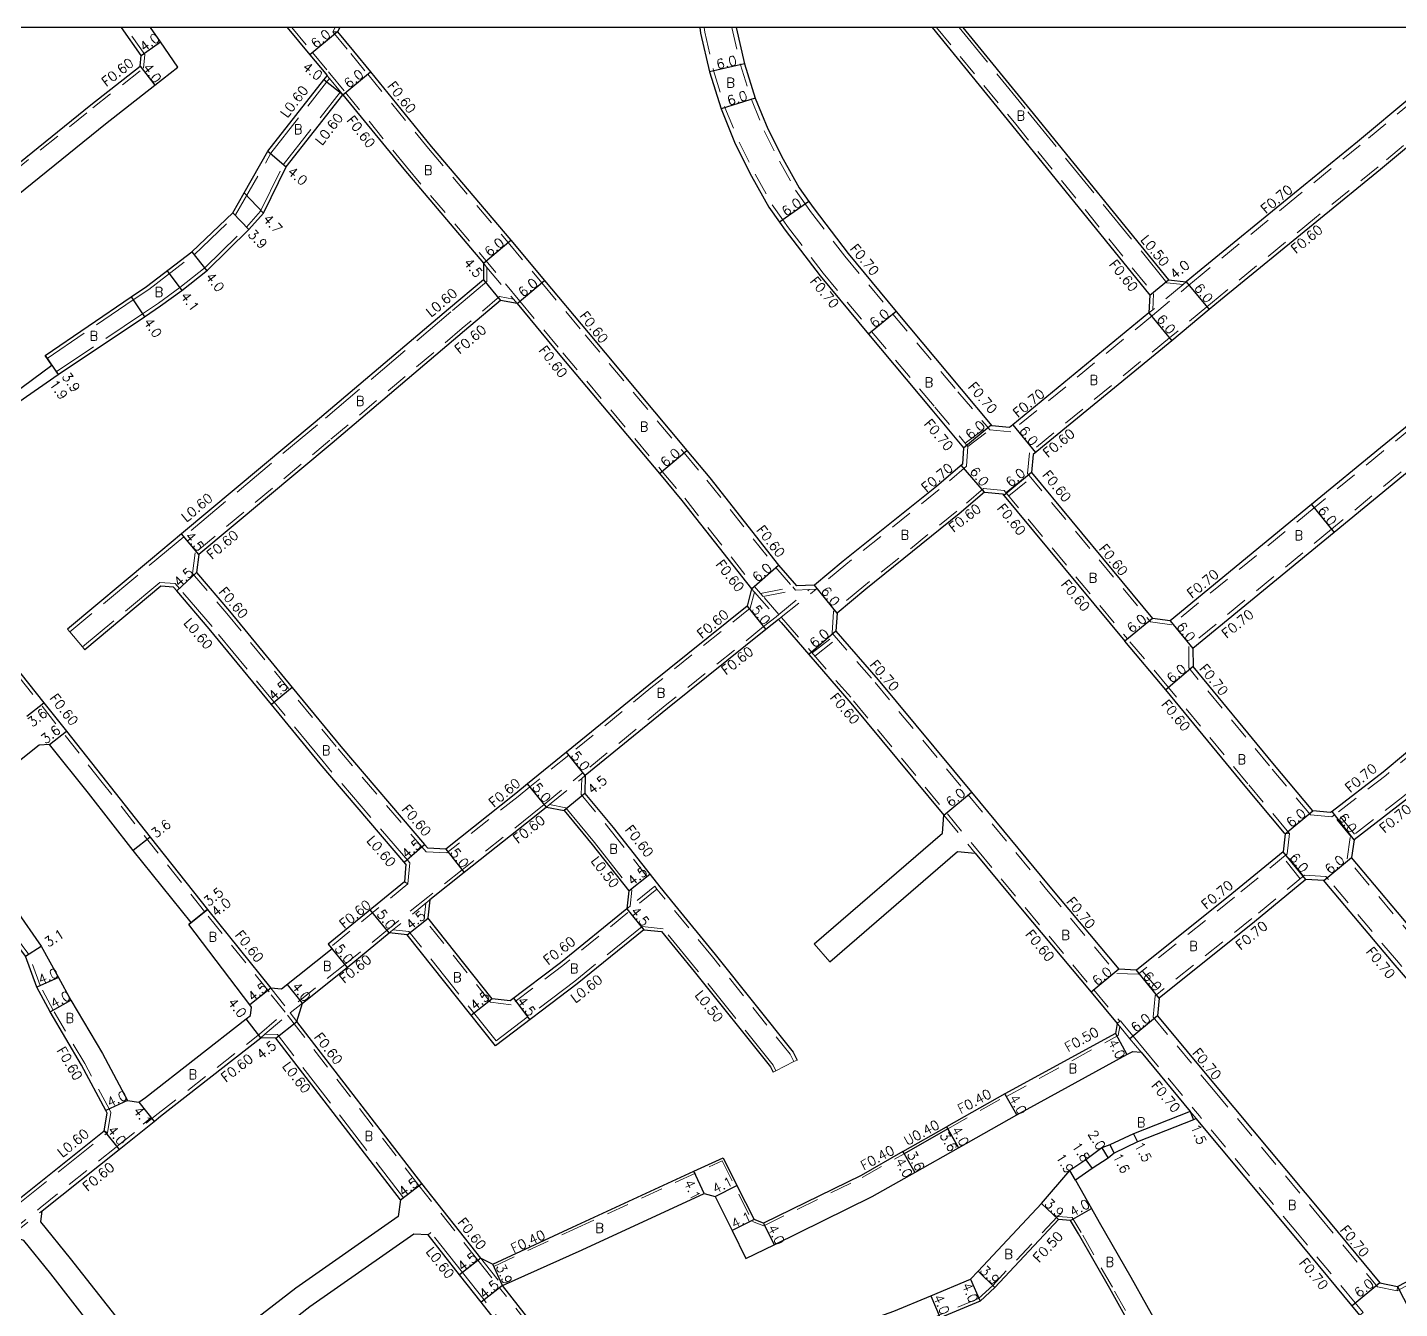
# Model space of a CAD drawing. Header units: metres. Extents: x -3200 to -2400, y -110400 to -109800.
# Drawn here: x -3044.7 to -2815.2, y -110014.2 to -109800 of the extents above; entities that cross this region are included whole.
import ezdxf

# ---------------------------------------------------------------- set-up
doc = ezdxf.new("R2010")
doc.units = ezdxf.units.M
doc.header["$LTSCALE"] = 2.5
doc.linetypes.add('22320', pattern=[2.5, 1.5, -1])
doc.linetypes.add('22330', pattern=[4, 3, -1])
for name, color, linetype, lineweight in [('2101000', 177, 'Continuous', 30), ('2102000', 191, 'Continuous', 30), ('2102001', 191, 'Continuous', 9), ('2232000', 4, '22320', 9), ('2233000', 62, '22330', 9), ('9201100', 215, 'Continuous', 30), ('9203500', 155, 'Continuous', 30)]:
    doc.layers.add(name, color=color, linetype=linetype, lineweight=lineweight)
for name, color, linetype in [('2231000', 162, 'Continuous'), ('9201500', 222, 'Continuous'), ('9202100', 82, 'Continuous'), ('999', 7, 'Continuous')]:
    doc.layers.add(name, color=color, linetype=linetype)
doc.styles.add('Dm_Anotation', font='txt.shx', dxfattribs={"bigfont": 'pscdm.shx'})

msp = doc.modelspace()

# ---------------------------------------------------------------- linework, layer by layer
at = {"layer": '2101000'}
for points in [[(-3082.75, -109852.58), (-3071.73, -109843.71), (-3052.63, -109827.93), (-3034.1, -109812.95), (-3025.82, -109806.49), (-3025.66, -109804.71), (-3028.96, -109800)], [(-3019.5, -109806.64), (-3022.41, -109802.38), (-3024.08, -109800)], [(-3001.25, -109800), (-2997.46, -109804.57), (-2994.8, -109807.78), (-2994.56, -109808.07)], [(-2992.45, -109800), (-2992.84, -109800.74)], [(-2992.84, -109800.74), (-2990.14, -109803.99), (-2987.32, -109807.44), (-2977.14, -109819.88), (-2963.82, -109835.56), (-2958.19, -109842.32), (-2950.93, -109851.03), (-2934.41, -109870.75), (-2930.59, -109875.29), (-2919.07, -109889.9), (-2916.05, -109893.36)], [(-2932.23, -109800), (-2932.11, -109800.93), (-2930.62, -109807.41), (-2928.7, -109813.6), (-2926.31, -109819.46), (-2923.59, -109824.87), (-2920.71, -109830.03), (-2918.94, -109832.54), (-2917.99, -109833.89), (-2912.14, -109841.54), (-2904.05, -109851.3), (-2893.46, -109863.95), (-2888.14, -109870.29), (-2888.34, -109873.01)], [(-2926.16, -109800), (-2924.77, -109806.06), (-2922.97, -109811.81), (-2920.85, -109816.97), (-2918.29, -109822.05), (-2915.62, -109826.83), (-2914.04, -109829.09), (-2913.15, -109830.34), (-2907.45, -109837.8), (-2899.43, -109847.47), (-2888.55, -109860.47), (-2883.69, -109866.27), (-2883.4, -109866.61)], [(-2893.42, -109800), (-2880.11, -109816.3), (-2856.98, -109844.74), (-2857.15, -109847.74)], [(-2888.25, -109800), (-2877.01, -109813.78), (-2853.88, -109842.21), (-2850.9, -109842.55)], [(-2800.91, -109801.65), (-2813.18, -109811.57), (-2822.25, -109819.12), (-2832.83, -109827.73), (-2849.03, -109841), (-2850.9, -109842.55)], [(-3082.75, -109857.72), (-3082.25, -109857.31), (-3069.18, -109846.79), (-3050.07, -109831.01), (-3031.64, -109816.1), (-3023.39, -109809.67), (-3019.5, -109806.64)], [(-2797.15, -109806.32), (-2809.37, -109816.21), (-2818.44, -109823.76), (-2829.09, -109832.42), (-2845.16, -109845.59), (-2847.07, -109847.17), (-2853.34, -109852.38), (-2876.52, -109871.42)], [(-3040.6, -109856.49), (-3041.73, -109854.84), (-3027.32, -109845.07), (-3024.75, -109843.33), (-3017.19, -109837.54), (-3010.34, -109830.98), (-3008.43, -109827.65), (-3004.45, -109820.69), (-2995.11, -109808.77), (-2994.56, -109808.07)], [(-3039.53, -109858.05), (-3025.08, -109848.38), (-3022.41, -109846.57), (-3018.84, -109843.97), (-3014.58, -109840.58), (-3007.64, -109833.79), (-3005.21, -109831.07), (-3001.39, -109823.28), (-2991.96, -109811.24)], [(-2991.96, -109811.24), (-2981.76, -109823.71), (-2968.43, -109839.4)], [(-2773.76, -109831.44), (-2774.33, -109834.39), (-2785.85, -109843.85), (-2803.76, -109858.37), (-2818.4, -109870.27), (-2829.96, -109879.79), (-2853.62, -109899.22)], [(-2968.43, -109839.4), (-2968.44, -109842.2), (-2974.25, -109847.11), (-2996.57, -109865.99), (-3018.93, -109884.69), (-3024.07, -109888.99)], [(-2767.51, -109839.09), (-2770.51, -109839.01), (-2782.05, -109848.5), (-2799.98, -109863.03), (-2814.58, -109874.9), (-2826.15, -109884.42), (-2849.8, -109903.84), (-2849.76, -109906.84)], [(-2962.8, -109846.16), (-2965.56, -109845.65), (-2971.58, -109850.75), (-2993.73, -109869.49), (-3016.04, -109888.15)], [(-2962.8, -109846.16), (-2955.63, -109854.77), (-2939, -109874.6), (-2935.24, -109879.09), (-2923.59, -109893.85)], [(-2857.15, -109847.74), (-2879.92, -109866.44), (-2880.45, -109866.88), (-2883.4, -109866.61)], [(-3070.31, -109877.76), (-3070.25, -109877.72), (-3054.77, -109866.79), (-3050.33, -109863.65), (-3040.6, -109856.49)], [(-3069.39, -109878.95), (-3053.91, -109868.02), (-3049.45, -109864.87), (-3039.53, -109858.05)], [(-2747.19, -109863.91), (-2747.61, -109866.88), (-2757.49, -109874.79), (-2776.29, -109890.23), (-2788.17, -109899.99), (-2793.04, -109903.95), (-2803.02, -109912.05), (-2817.99, -109924.51), (-2826.52, -109931.1), (-2826.77, -109931.29), (-2829.75, -109930.99)], [(-2876.52, -109871.42), (-2876.81, -109874.41), (-2856.56, -109898.8)], [(-2740.83, -109871.72), (-2743.83, -109871.54), (-2753.68, -109879.43), (-2772.48, -109894.87), (-2784.38, -109904.65), (-2789.26, -109908.61), (-2799.23, -109916.7), (-2814.23, -109929.19), (-2822.84, -109935.83), (-2823.28, -109938.8)], [(-2888.34, -109873.01), (-2892.69, -109876.74), (-2908.26, -109889.26), (-2913.05, -109893.25), (-2916.05, -109893.36)], [(-3069.39, -109878.95), (-3068.44, -109880.17), (-3064.25, -109885.52), (-3050.97, -109901.61), (-3041.93, -109912.92), (-3038.17, -109917.67), (-3024.15, -109935.38), (-3014.57, -109947.46), (-3003.97, -109960.65)], [(-2884.62, -109877.73), (-2888.86, -109881.35), (-2904.46, -109893.9), (-2909.29, -109897.92), (-2909.48, -109900.92)], [(-2884.62, -109877.73), (-2881.64, -109877.98), (-2861.17, -109902.64)], [(-3016.04, -109888.15), (-3016.42, -109891.12), (-3010.86, -109897.61), (-3000.39, -109910.35), (-2992.28, -109920.22), (-2978.26, -109936.62), (-2977.73, -109937.24)], [(-2981.38, -109939.89), (-2995.7, -109923.15), (-3003.87, -109913.21), (-3014.26, -109900.57), (-3019.72, -109894.18), (-3020.25, -109893.56)], [(-2923.59, -109893.85), (-2924.33, -109896.76), (-2940.78, -109909.95), (-2954.55, -109921.2), (-2961.04, -109926.49), (-2963, -109928.09), (-2974.74, -109937.39), (-2977.73, -109937.24)], [(-2919.11, -109898.98), (-2921.2, -109900.66), (-2937.65, -109913.85), (-2951.39, -109925.07)], [(-2919.11, -109898.98), (-2918.64, -109899.51), (-2914.02, -109904.85), (-2906.98, -109912.97), (-2891.44, -109931.72)], [(-2853.62, -109899.22), (-2856.56, -109898.8)], [(-2909.48, -109900.92), (-2902.41, -109909.09), (-2886.82, -109927.89), (-2873.72, -109943.69), (-2862.2, -109957.47)], [(-2834.35, -109934.85), (-2834.47, -109934.7), (-2841.07, -109926.84), (-2854.33, -109910.73), (-2861.17, -109902.64)], [(-2829.75, -109930.99), (-2836.43, -109923.03), (-2849.76, -109906.84)], [(-3017.3, -109949.65), (-3026.97, -109937.62), (-3034.44, -109928.04), (-3041, -109919.9)], [(-2951.39, -109925.07), (-2951.47, -109928.07), (-2946.74, -109933.76), (-2939.32, -109943.21), (-2938.95, -109943.68), (-2936.49, -109946.68)], [(-2957.87, -109930.36), (-2959.87, -109931.99), (-2971.63, -109941.31), (-2977.39, -109945.88)], [(-2957.87, -109930.36), (-2954.93, -109930.94), (-2950.24, -109936.59), (-2944.12, -109944.38)], [(-3057.28, -109933.2), (-3056.94, -109933.64), (-3049.43, -109943.6), (-3042.36, -109953.63), (-3039.46, -109958.85), (-3037.41, -109962.65), (-3032.14, -109971.54), (-3027.92, -109979.43)], [(-3031.84, -109984.47), (-3031.33, -109981.51), (-3031.55, -109981.11), (-3035.62, -109973.51), (-3040.9, -109964.59), (-3043.12, -109960.45), (-3044.98, -109955.29), (-3052.67, -109944.99), (-3059.51, -109935.56), (-3061.78, -109935.24)], [(-2834.35, -109934.85), (-2834.71, -109937.83), (-2843.26, -109944.88), (-2859.21, -109957.6), (-2862.2, -109957.47)], [(-2886.18, -109938.06), (-2878.32, -109947.53), (-2866.81, -109961.32), (-2862.45, -109966.55)], [(-2981.38, -109939.89), (-2981.65, -109942.88)], [(-2802.67, -109962.98), (-2811.74, -109952.51), (-2823.28, -109938.8)], [(-2981.65, -109942.88), (-2994.37, -109953.29), (-2993.74, -109954.06), (-3002.18, -109960.81), (-3003.97, -109960.65)], [(-2827.9, -109942.63), (-2830.89, -109942.46), (-2839.48, -109949.54), (-2855.46, -109962.29), (-2855.72, -109965.27)], [(-2786.12, -109992.52), (-2791.96, -109985.57), (-2802.2, -109973.3), (-2807.2, -109966.91), (-2816.31, -109956.41), (-2827.65, -109942.93), (-2827.9, -109942.63)], [(-2944.12, -109944.38), (-2944.43, -109947.36), (-2955.53, -109956.38), (-2963.97, -109962.77), (-2966.94, -109962.4), (-2977.73, -109948.86)], [(-2977.39, -109945.88), (-2977.73, -109948.86)], [(-3007.23, -109963.8), (-3007.51, -109963.43), (-3017.69, -109949.97), (-3017.3, -109949.65)], [(-2999.61, -109966.21), (-2998.7, -109963.15), (-2991.22, -109957.17), (-2984.18, -109951.41)], [(-2941.62, -109950.87), (-2952.75, -109959.92), (-2966.42, -109970.27), (-2981.2, -109951.73), (-2984.18, -109951.41)], [(-3026.04, -109979.71), (-3024.91, -109978.93), (-3008.12, -109965.78), (-3007.36, -109965.19), (-3007.23, -109963.8)], [(-2968.88, -110005.76), (-2978.73, -109993.27), (-2999.61, -109966.21)], [(-2855.72, -109965.27), (-2845.79, -109977.2), (-2828.18, -109998.27), (-2818.54, -110009.92)], [(-2862.45, -109966.55), (-2862.76, -109968.23), (-2881.24, -109978.31), (-2890.98, -109983.83), (-2890.79, -109984.18), (-2898.08, -109988.31), (-2898.27, -109987.96), (-2905.29, -109991.93), (-2921.58, -109999.94), (-2923.17, -109999.34)], [(-3042.19, -109997.86), (-3029.34, -109987.6), (-3023.48, -109982.91), (-3022.42, -109982.06), (-3005.65, -109968.93)], [(-3003.15, -109968.99), (-3005.65, -109968.93)], [(-2982.27, -109996.05), (-3003.15, -109968.99)], [(-2924.56, -110005.86), (-2919.81, -110003.53), (-2903.42, -109995.47), (-2896.3, -109991.44), (-2889.01, -109987.31), (-2879.26, -109981.79), (-2860.85, -109971.74), (-2859.86, -109971.2)], [(-2859.86, -109971.2), (-2858.47, -109971.34)], [(-2858.47, -109971.34), (-2850.24, -109981.23)], [(-3027.92, -109979.43), (-3026.04, -109979.71)], [(-2850.24, -109981.23), (-2859.73, -109984.97), (-2863.68, -109986.81), (-2865.02, -109987.35), (-2867.67, -109989.33), (-2870.4, -109991.13)], [(-3047.73, -109997.17), (-3031.84, -109984.47)], [(-2849.23, -109982.45), (-2849.69, -109982.63), (-2859.05, -109986.31), (-2862.95, -109988.23), (-2863.99, -109989.06), (-2866.65, -109990.81), (-2869.41, -109992.75)], [(-2821.86, -110015.33), (-2823.22, -110013.68), (-2832.84, -110002.05), (-2849.23, -109982.45)], [(-2968.88, -110005.76), (-2966.83, -110006.79), (-2953.54, -110000.61), (-2933.25, -109991.25), (-2928.34, -109988.98), (-2926.03, -109993.61), (-2923.17, -109999.34)], [(-2920.97, -110027.98), (-2918.73, -110026.73), (-2914.16, -110022.85), (-2911.59, -110020.83), (-2908.31, -110018.13), (-2905.29, -110016.6), (-2899.8, -110014.66), (-2893.6, -110012.07), (-2886.97, -110009.31), (-2885.71, -110007.96), (-2875.09, -109996.65), (-2870.4, -109991.13)], [(-2869.41, -109992.75), (-2866.77, -109997.49), (-2865.46, -109999.74), (-2860.18, -110008.93), (-2854.96, -110018.31), (-2849.08, -110029.66)], [(-2965.26, -110010.36), (-2951.91, -110004.37), (-2931.54, -109994.97)], [(-2931.54, -109994.97), (-2929.7, -109995.44), (-2926.84, -110001.17), (-2924.56, -110005.86)], [(-2818.54, -110009.92), (-2815.6, -110010.52), (-2800.71, -110002.76), (-2786.7, -109995.46)], [(-2870.26, -109999.46), (-2872.25, -109999.31), (-2882.91, -110010.68), (-2885.39, -110012.98), (-2892.03, -110015.75), (-2898.26, -110018.35), (-2903.71, -110020.29), (-2906, -110021.64), (-2909.24, -110023.82), (-2911.69, -110025.87), (-2916.5, -110029.93), (-2919.2, -110031.12), (-2921.25, -110031.66)], [(-2852.69, -110031.4), (-2858.45, -110020.25), (-2863.68, -110010.87), (-2868.93, -110001.72), (-2870.26, -109999.46)], [(-2942.64, -110046.28), (-2946.95, -110040.89), (-2949.14, -110038.14), (-2950.63, -110036.27), (-2956.07, -110029.35), (-2968.79, -110013.15), (-2972.42, -110008.55), (-2977.67, -110001.88)], [(-2945.62, -110035.33), (-2947.11, -110033.47), (-2952.53, -110026.57), (-2965.26, -110010.36)]]:
    msp.add_lwpolyline(points, dxfattribs=at)
at = {"layer": '2102000'}
for points in [[(-3024.07, -109888.99), (-3037.95, -109900.6)], [(-3020.25, -109893.56), (-3022.35, -109893.42), (-3035.06, -109904.05)], [(-3041, -109919.9), (-3042.73, -109920), (-3056.87, -109931.24)], [(-2913.14, -109953.2), (-2891.69, -109934.71), (-2891.44, -109931.72)], [(-2910.53, -109956.23), (-2889.17, -109937.81), (-2886.18, -109938.06)], [(-2936.49, -109946.68), (-2929.67, -109955.02), (-2916.61, -109971.35), (-2915.96, -109972.65)], [(-2941.62, -109950.87), (-2938.63, -109951.18), (-2933.17, -109957.85), (-2920.42, -109973.79), (-2919.98, -109974.67)], [(-2982.27, -109996.05), (-2982.68, -109998.8), (-2999.8, -110010.78), (-3019.62, -110026.12)], [(-3019.62, -110026.12), (-3021.6, -110026.01), (-3037.47, -110005.82), (-3042.42, -109999.73), (-3042.19, -109997.86)], [(-2977.67, -110001.88), (-2980.04, -110001.75), (-2997.48, -110013.92), (-3017.1, -110029.24), (-3021.59, -110033.09), (-3040.77, -110008.41), (-3045.25, -110002.84), (-3047.52, -110002.12)]]:
    msp.add_lwpolyline(points, dxfattribs=at)
at = {"layer": '2102001'}
for points in [[(-3037.95, -109900.6), (-3037.56, -109901.06), (-3035.44, -109903.59), (-3035.06, -109904.05)], [(-2913.14, -109953.2), (-2910.53, -109956.23)], [(-2919.98, -109974.67), (-2919.54, -109974.44), (-2916.5, -109972.92), (-2915.96, -109972.65)]]:
    msp.add_lwpolyline(points, dxfattribs=at)
at = {"layer": '2231000'}
msp.add_lwpolyline([(-2898.27, -109987.96), (-2890.98, -109983.83)], dxfattribs=at)
at = {"layer": '2232000'}
for points in [[(-3082.75, -109853.35), (-3071.35, -109844.18), (-3052.25, -109828.39), (-3033.72, -109813.42), (-3025.24, -109806.8), (-3025.05, -109804.55), (-3028.23, -109800)], [(-3000.47, -109800), (-2997, -109804.19), (-2994.33, -109807.4), (-2994.1, -109807.69)], [(-2993.24, -109800), (-2993.63, -109800.73)], [(-2993.63, -109800.73), (-2990.61, -109804.37), (-2987.78, -109807.82), (-2977.6, -109820.26), (-2964.28, -109835.95), (-2958.65, -109842.7), (-2951.39, -109851.41), (-2934.87, -109871.13), (-2931.06, -109875.67), (-2919.53, -109890.29), (-2916.68, -109893.55), (-2916.23, -109894.07)], [(-2993.63, -109800.73), (-2992.84, -109800.74)], [(-2931.52, -109800), (-2931.42, -109800.8), (-2929.94, -109807.22), (-2928.04, -109813.37), (-2925.67, -109819.17), (-2922.97, -109824.54), (-2920.12, -109829.66), (-2918.37, -109832.14), (-2917.43, -109833.48), (-2911.6, -109841.1), (-2903.51, -109850.85), (-2892.92, -109863.5), (-2887.42, -109870.06)], [(-2926.88, -109800), (-2925.45, -109806.25), (-2923.63, -109812.05), (-2921.49, -109817.26), (-2918.91, -109822.38), (-2916.22, -109827.21), (-2914.61, -109829.49), (-2913.72, -109830.75), (-2907.99, -109838.24), (-2899.97, -109847.92), (-2889.08, -109860.92), (-2884.22, -109866.72), (-2883.75, -109867.28)], [(-2892.64, -109800), (-2879.64, -109815.92), (-2856.36, -109844.55), (-2856.52, -109847.22)], [(-2800.25, -109802.01), (-2812.73, -109812.12), (-2821.81, -109819.66), (-2832.39, -109828.27), (-2848.58, -109841.54), (-2850.47, -109843.11)], [(-2797.21, -109805.6), (-2809.75, -109815.75), (-2818.82, -109823.29), (-2829.47, -109831.96), (-2845.55, -109845.13), (-2847.45, -109846.71), (-2853.72, -109851.91), (-2877.1, -109871.11)], [(-2994.1, -109807.69), (-2991.5, -109810.86)], [(-2991.96, -109811.24), (-2992.35, -109810.76), (-2994.17, -109808.54), (-2994.56, -109808.07)], [(-2991.5, -109810.86), (-2981.3, -109823.33), (-2967.98, -109839.01)], [(-2774.24, -109835.21), (-2785.4, -109844.4), (-2803.31, -109858.91), (-2817.95, -109870.81), (-2829.52, -109880.33), (-2853.31, -109899.87)], [(-2968.43, -109839.4), (-2967.84, -109840.12), (-2963.4, -109845.44)], [(-2962.34, -109845.77), (-2967.98, -109839.01)], [(-2771.29, -109838.75), (-2782.5, -109847.96), (-2800.42, -109862.48), (-2815.02, -109874.36), (-2826.6, -109883.88), (-2850.5, -109903.52), (-2850.46, -109907.1)], [(-2850.9, -109842.55), (-2851.43, -109843), (-2856.52, -109847.22), (-2857.15, -109847.74)], [(-2856.57, -109848.17), (-2850.47, -109843.11)], [(-2963.4, -109845.44), (-2965.73, -109845.01), (-2971.97, -109850.29), (-2994.12, -109869.03), (-3016.61, -109887.84)], [(-2963.4, -109845.44), (-2962.8, -109846.16)], [(-2962.34, -109845.77), (-2955.17, -109854.38), (-2938.54, -109874.22), (-2934.77, -109878.72), (-2923.12, -109893.47)], [(-2856.57, -109848.17), (-2880.23, -109867.6)], [(-2887.87, -109869.52), (-2884.2, -109866.74)], [(-2887.42, -109870.06), (-2883.75, -109867.28)], [(-2883.75, -109867.28), (-2880.23, -109867.6)], [(-2747.5, -109867.69), (-2757.05, -109875.34), (-2775.84, -109890.77), (-2787.72, -109900.54), (-2792.6, -109904.5), (-2802.57, -109912.59), (-2817.55, -109925.05), (-2826.09, -109931.65), (-2826.56, -109932.01), (-2830.11, -109931.66)], [(-2887.42, -109870.06), (-2887.67, -109873.36)], [(-2877.1, -109871.11), (-2877.43, -109874.6), (-2856.87, -109899.37)], [(-2744.6, -109871.26), (-2754.12, -109878.89), (-2772.92, -109894.32), (-2784.82, -109904.11), (-2789.7, -109908.07), (-2799.67, -109916.16), (-2814.67, -109928.64), (-2823.49, -109935.45), (-2824.02, -109939.01)], [(-2887.67, -109873.36), (-2892.24, -109877.28), (-2907.82, -109889.8), (-2912.79, -109893.94), (-2913.95, -109893.98), (-2916.23, -109894.07)], [(-2881.04, -109877.76), (-2877.29, -109874.77)], [(-2880.59, -109878.3), (-2876.84, -109875.31)], [(-2884.82, -109877.11), (-2889.24, -109880.89), (-2904.84, -109893.44), (-2909.87, -109897.63), (-2910.11, -109901.27)], [(-2884.82, -109877.11), (-2881.33, -109877.41), (-2860.74, -109902.22)], [(-3004.27, -109961.25), (-3015.04, -109947.84), (-3032.17, -109926.25), (-3048.01, -109906.18), (-3051.43, -109901.99), (-3064.72, -109885.89), (-3068.92, -109880.54), (-3069.86, -109879.32)], [(-3016.61, -109887.84), (-3017.05, -109891.31), (-3011.32, -109898), (-2992.74, -109920.61), (-2978.72, -109937.01), (-2978.02, -109937.83)], [(-2923.11, -109894.4), (-2923.8, -109897.1), (-2940.41, -109910.42), (-2954.17, -109921.66), (-2960.66, -109926.95), (-2962.62, -109928.56), (-2974.54, -109938), (-2978.02, -109937.83)], [(-2923.11, -109894.4), (-2923.59, -109893.85)], [(-2919.04, -109898.14), (-2921.65, -109895.16), (-2922.1, -109894.64), (-2923.12, -109893.47)], [(-2923.11, -109894.4), (-2919.5, -109898.52)], [(-2922.1, -109894.64), (-2916.68, -109893.55)], [(-2921.65, -109895.16), (-2916.23, -109894.07)], [(-2919.11, -109898.98), (-2918.64, -109898.6), (-2912.79, -109893.94)], [(-2919.04, -109898.14), (-2913.95, -109893.98)], [(-2919.5, -109898.52), (-2921.58, -109900.19), (-2938.03, -109913.38), (-2951.77, -109924.6)], [(-2919.5, -109898.52), (-2919.04, -109898.14)], [(-2918.64, -109898.6), (-2918.19, -109899.12), (-2913.57, -109904.45), (-2906.52, -109912.58), (-2890.85, -109931.48)], [(-2853.31, -109899.87), (-2856.87, -109899.37)], [(-2913.46, -109904.58), (-2909.75, -109901.68)], [(-2910.11, -109901.27), (-2902.94, -109909.54), (-2887.36, -109928.33), (-2874.25, -109944.14), (-2862.54, -109958.16)], [(-2913, -109905.11), (-2909.29, -109902.21)], [(-2833.63, -109934.77), (-2834.01, -109934.32), (-2840.61, -109926.46), (-2853.87, -109910.34), (-2860.74, -109902.22)], [(-2830.11, -109931.66), (-2836.97, -109923.47), (-2850.46, -109907.1)], [(-2958.25, -109929.9), (-2951.77, -109924.6)], [(-2957.87, -109930.36), (-2957.37, -109929.95), (-2952, -109925.57)], [(-2952, -109925.57), (-2952.07, -109928.28), (-2947.21, -109934.14), (-2939.79, -109943.59)], [(-2952, -109925.57), (-2951.39, -109925.07)], [(-2958.25, -109929.9), (-2960.25, -109931.53), (-2972, -109940.84), (-2977.75, -109945.4), (-2984.15, -109950.61), (-2991.6, -109956.7), (-3001.11, -109964.3)], [(-2891.44, -109931.72), (-2886.18, -109938.06)], [(-2890.85, -109931.48), (-2885.82, -109937.56)], [(-2823.34, -109935.33), (-2826.24, -109931.76)], [(-2822.78, -109934.91), (-2825.68, -109931.33)], [(-3031.29, -109984.8), (-3030.71, -109981.41), (-3031.02, -109980.83), (-3035.1, -109973.21), (-3040.38, -109964.3), (-3042.57, -109960.21), (-3044.45, -109955), (-3052.19, -109944.63), (-3059.17, -109935), (-3061.7, -109934.64)], [(-2833.63, -109934.77), (-2834.05, -109938.19), (-2842.82, -109945.42), (-2858.97, -109958.31), (-2862.54, -109958.16)], [(-2833.63, -109934.77), (-2834.35, -109934.85)], [(-2885.82, -109937.56), (-2877.86, -109947.15), (-2866.35, -109960.94), (-2861.99, -109966.17)], [(-2831.85, -109942.34), (-2834.71, -109938.74)], [(-2831.31, -109941.89), (-2834.17, -109938.29)], [(-2803.01, -109963.65), (-2812.28, -109952.97), (-2824.02, -109939.01)], [(-2981.08, -109943.19), (-2993.99, -109953.75)], [(-2827.55, -109941.95), (-2831.13, -109941.74), (-2839.92, -109949), (-2856.13, -109961.93), (-2856.44, -109965.49)], [(-2786.12, -109992.52), (-2785.45, -109992.22), (-2791.42, -109985.12), (-2801.66, -109972.85), (-2806.75, -109966.52), (-2815.77, -109955.95), (-2827.12, -109942.48), (-2827.55, -109941.95)], [(-2939.42, -109944.06), (-2955.16, -109956.85), (-2963.8, -109963.4), (-2967.26, -109962.96), (-2978.35, -109949.04), (-2978.05, -109946.42)], [(-2939.79, -109943.59), (-2943.88, -109946.92), (-2944.43, -109947.36)], [(-2939.79, -109943.59), (-2939.42, -109944.06)], [(-2916.5, -109972.92), (-2917.12, -109971.68), (-2930.14, -109955.4), (-2939.42, -109944.06)], [(-2977.39, -109945.88), (-2984.18, -109951.41)], [(-2858.81, -109958.19), (-2855.8, -109961.67)], [(-2858.27, -109957.75), (-2855.25, -109961.23)], [(-3001.58, -109964.67), (-3004.27, -109961.25)], [(-3003.97, -109960.65), (-3001.11, -109964.3)], [(-2998.7, -109963.15), (-3000.74, -109964.78)], [(-3005.85, -109968.33), (-3001.58, -109964.67)], [(-3005.65, -109968.93), (-3004.97, -109968.35), (-3001.21, -109965.14)], [(-3000.09, -109966.58), (-3001.21, -109965.14)], [(-3000.74, -109964.78), (-2999.61, -109966.21)], [(-2862.45, -109966.55), (-2861.99, -109966.17), (-2861.91, -109966.1)], [(-2857.93, -109970.9), (-2859.79, -109968.66), (-2861.5, -109966.61), (-2861.91, -109966.1)], [(-2856.44, -109965.49), (-2846.33, -109977.65), (-2828.72, -109998.72), (-2818.92, -110010.56), (-2815.65, -110011.22), (-2815.6, -110010.52)], [(-3042.56, -109997.39), (-3029.72, -109987.13), (-3023.86, -109982.44), (-3022.79, -109981.59), (-3005.85, -109968.33)], [(-2969.36, -110006.13), (-2979.21, -109993.64), (-3000.09, -109966.58)], [(-2880.99, -109978.75), (-2862.31, -109968.55), (-2862.03, -109967.05)], [(-2858.47, -109971.34), (-2860.33, -109969.1), (-2862.03, -109967.05), (-2862.45, -109966.55)], [(-2857.93, -109970.9), (-2849.7, -109980.79)], [(-2890.79, -109984.18), (-2881.04, -109978.66)], [(-2880.99, -109978.75), (-2881.04, -109978.66), (-2881.24, -109978.31)], [(-2849.23, -109982.45), (-2850.24, -109981.23)], [(-2849.7, -109980.79), (-2848.69, -109982)], [(-2821.86, -110015.33), (-2821.32, -110014.88), (-2822.68, -110013.24), (-2832.3, -110001.61), (-2848.69, -109982)], [(-3031.84, -109984.47), (-3031.29, -109984.8)], [(-2923.46, -109999.66), (-2921.56, -110000.38), (-2905.1, -109992.29), (-2898.08, -109988.31)], [(-2966.67, -110007.16), (-2953.37, -110000.97), (-2928.52, -109989.5), (-2923.46, -109999.66)], [(-2785.45, -109992.22), (-2786.17, -109995.86), (-2801.85, -110004.03), (-2815.65, -110011.22)], [(-3047.89, -110001.65), (-3042.56, -109997.39)], [(-3047.52, -110002.12), (-3042.19, -109997.86)], [(-2869.96, -109998.98), (-2872.45, -109998.8), (-2883.27, -110010.33), (-2885.66, -110012.55), (-2892.22, -110015.29), (-2898.45, -110017.89), (-2903.93, -110019.84), (-2906.27, -110021.22), (-2909.54, -110023.42), (-2912.01, -110025.48), (-2916.77, -110029.5), (-2919.37, -110030.65), (-2921.37, -110031.16)], [(-2853.07, -110030.67), (-2852.62, -110030.44), (-2858.01, -110020.01), (-2863.24, -110010.63), (-2868.5, -110001.47), (-2869.96, -109998.98)], [(-2969.36, -110006.13), (-2965.73, -110010.73)], [(-2968.88, -110005.76), (-2968.3, -110006.5), (-2965.26, -110010.36)], [(-2966.83, -110006.79), (-2966.67, -110007.16)], [(-2946.09, -110035.71), (-2947.58, -110033.85), (-2953, -110026.94), (-2965.73, -110010.73)]]:
    msp.add_lwpolyline(points, dxfattribs=at)
at = {"layer": '2233000'}
for points in [[(-2888.9, -109800), (-2877.4, -109814.09), (-2854.14, -109842.69), (-2851.43, -109843)], [(-3041.39, -109855.33), (-3026.99, -109845.57), (-3024.4, -109843.81), (-3016.8, -109838), (-3009.86, -109831.35), (-3003.95, -109821.03), (-2994.64, -109809.14), (-2994.17, -109808.54)], [(-3039.53, -109858.05), (-3039.86, -109857.56), (-3025.41, -109847.88), (-3022.76, -109846.08), (-3019.21, -109843.49), (-3014.98, -109840.13), (-3008.07, -109833.38), (-3005.71, -109830.74), (-3001.9, -109822.96), (-2992.35, -109810.76)], [(-2967.84, -109840.12), (-2967.85, -109842.48), (-2973.86, -109847.57), (-2996.19, -109866.45), (-3018.54, -109885.15), (-3037.56, -109901.06)], [(-2981.65, -109942.88), (-2981.08, -109943.19), (-2980.76, -109939.7), (-2995.24, -109922.76), (-3013.8, -109900.18), (-3019.27, -109893.79), (-3019.96, -109892.98), (-3022.55, -109892.81), (-3035.44, -109903.59)], [(-3037.56, -109901.06), (-3037.95, -109900.6)], [(-3035.44, -109903.59), (-3035.06, -109904.05)], [(-2957.37, -109929.95), (-2954.66, -109930.49), (-2949.86, -109936.27), (-2943.61, -109944.23)], [(-2943.61, -109944.23), (-2943.88, -109946.92)], [(-2941.91, -109950.34), (-2953.12, -109959.44), (-2966.31, -109969.44), (-2980.88, -109951.16), (-2983.52, -109950.87)], [(-2941.91, -109950.34), (-2941.62, -109950.87)], [(-2919.54, -109974.44), (-2920, -109973.52), (-2932.78, -109957.54), (-2938.38, -109950.7), (-2941.91, -109950.34)], [(-3002.85, -109968.4), (-3004.97, -109968.35)], [(-2981.8, -109995.68), (-3002.85, -109968.4)], [(-3082.75, -110026.47), (-3064.94, -110011.84), (-3061.73, -110009.2), (-3058.37, -110006.44), (-3053.89, -110002.86), (-3049.64, -109999.46), (-3047.36, -109997.64), (-3031.29, -109984.8)], [(-2981.8, -109995.68), (-2982.27, -109996.05)], [(-2977.2, -110001.51), (-2977.67, -110001.88)], [(-2941.88, -110046.28), (-2946.48, -110040.51), (-2948.67, -110037.77), (-2950.16, -110035.89), (-2955.6, -110028.98), (-2968.32, -110012.77), (-2971.95, -110008.17), (-2977.2, -110001.51)]]:
    msp.add_lwpolyline(points, dxfattribs=at)
at = {"layer": '9201100'}
for points in [[(-2992.84, -109800.74), (-2997.46, -109804.57)], [(-3025.66, -109804.71), (-3022.41, -109802.38)], [(-3025.82, -109806.49), (-3023.39, -109809.67)], [(-2991.96, -109811.24), (-2987.32, -109807.44)], [(-2924.77, -109806.06), (-2930.62, -109807.41)], [(-2991.96, -109811.24), (-2995.11, -109808.77)], [(-2922.97, -109811.81), (-2928.7, -109813.6)], [(-3004.45, -109820.69), (-3001.39, -109823.28)], [(-3008.43, -109827.65), (-3005.21, -109831.07)], [(-2914.04, -109829.09), (-2918.94, -109832.54)], [(-3010.34, -109830.98), (-3007.64, -109833.79)], [(-3017.19, -109837.54), (-3014.7, -109840.68)], [(-2968.43, -109839.4), (-2963.82, -109835.56)], [(-3021.33, -109840.71), (-3018.84, -109843.97)], [(-2968.44, -109842.2), (-2965.56, -109845.65)], [(-2962.8, -109846.16), (-2958.19, -109842.32)], [(-2856.98, -109844.74), (-2853.88, -109842.21)], [(-2850.9, -109842.55), (-2847.07, -109847.17)], [(-3027.32, -109845.07), (-3025.08, -109848.38)], [(-2899.43, -109847.47), (-2904.05, -109851.3)], [(-2857.15, -109847.74), (-2853.34, -109852.38)], [(-3041.73, -109854.84), (-3039.53, -109858.05)], [(-3040.6, -109856.49), (-3039.53, -109858.05)], [(-2888.14, -109870.29), (-2883.55, -109866.43)], [(-2879.92, -109866.44), (-2876.11, -109871.08)], [(-2939, -109874.6), (-2934.41, -109870.75)], [(-2829.96, -109879.79), (-2826.15, -109884.42)], [(-3016.04, -109888.15), (-3018.93, -109884.69)], [(-2923.59, -109893.85), (-2919.07, -109889.9)], [(-3016.42, -109891.12), (-3019.72, -109894.18)], [(-2909.29, -109897.92), (-2913.05, -109893.25)], [(-2924.33, -109896.76), (-2921.2, -109900.66)], [(-2856.56, -109898.8), (-2861.17, -109902.64)], [(-2853.62, -109899.22), (-2849.8, -109903.84)], [(-2909.48, -109900.92), (-2914.02, -109904.85)], [(-2849.76, -109906.84), (-2854.33, -109910.73)], [(-3000.39, -109910.35), (-3003.87, -109913.21)], [(-3044.75, -109915.15), (-3041.93, -109912.92)], [(-3041, -109919.9), (-3038.17, -109917.67)], [(-2951.39, -109925.07), (-2954.55, -109921.2)], [(-2957.87, -109930.36), (-2961.04, -109926.49)], [(-2951.47, -109928.07), (-2954.93, -109930.94)], [(-2891.44, -109931.72), (-2886.82, -109927.89)], [(-2834.35, -109934.85), (-2829.75, -109930.99)], [(-2822.84, -109935.83), (-2826.52, -109931.1)], [(-3024.15, -109935.38), (-3026.97, -109937.62)], [(-2981.69, -109939.54), (-2978.26, -109936.62)], [(-2974.74, -109937.39), (-2971.63, -109941.31)], [(-2830.89, -109942.46), (-2834.71, -109937.83)], [(-2827.9, -109942.63), (-2823.28, -109938.8)], [(-3014.57, -109947.46), (-3017.69, -109949.97)], [(-3017.3, -109949.65), (-3014.57, -109947.46)], [(-2984.18, -109951.41), (-2987.34, -109947.54)], [(-2944.43, -109947.36), (-2941.62, -109950.87)], [(-2981.2, -109951.73), (-2977.68, -109948.92)], [(-3044.98, -109955.29), (-3042.36, -109953.63)], [(-2994.37, -109953.29), (-2991.22, -109957.17)], [(-3039.46, -109958.85), (-3043.12, -109960.45)], [(-2862.2, -109957.47), (-2866.81, -109961.32)], [(-2855.46, -109962.29), (-2859.21, -109957.6)], [(-3003.97, -109960.65), (-3007.51, -109963.43)], [(-2998.7, -109963.15), (-3001.2, -109960.02)], [(-3040.9, -109964.59), (-3037.41, -109962.65)], [(-2966.94, -109962.4), (-2970.46, -109965.2)], [(-2963.38, -109962.32), (-2960.66, -109965.91)], [(-3005.65, -109968.93), (-3008.12, -109965.78)], [(-3003.15, -109968.99), (-2999.61, -109966.21)], [(-2855.72, -109965.27), (-2860.33, -109969.1)], [(-2862.76, -109968.23), (-2860.85, -109971.74)], [(-3027.92, -109979.43), (-3031.55, -109981.11)], [(-3026.04, -109979.71), (-3023.48, -109982.91)], [(-2879.26, -109981.79), (-2881.24, -109978.31)], [(-2850.24, -109981.23), (-2849.69, -109982.63)], [(-3031.84, -109984.47), (-3029.34, -109987.6)], [(-2890.98, -109983.83), (-2889.01, -109987.31)], [(-2890.79, -109984.18), (-2889.01, -109987.31)], [(-2863.68, -109986.81), (-2862.95, -109988.23)], [(-2859.73, -109984.97), (-2859.05, -109986.31)], [(-2898.27, -109987.96), (-2896.3, -109991.44)], [(-2898.08, -109988.31), (-2896.3, -109991.44)], [(-2865.02, -109987.35), (-2863.99, -109989.06)], [(-2931.54, -109994.97), (-2933.25, -109991.25)], [(-2869.41, -109992.75), (-2870.4, -109991.13)], [(-2867.67, -109989.33), (-2866.65, -109990.81)], [(-2982.27, -109996.05), (-2978.73, -109993.27)], [(-2929.7, -109995.44), (-2926.03, -109993.61)], [(-2875.09, -109996.65), (-2872.25, -109999.31)], [(-2870.26, -109999.46), (-2866.77, -109997.49)], [(-2923.17, -109999.34), (-2926.84, -110001.17)], [(-2921.58, -109999.94), (-2919.81, -110003.53)], [(-2968.88, -110005.76), (-2972.42, -110008.55)], [(-2965.26, -110010.36), (-2966.83, -110006.79)], [(-2886.97, -110009.31), (-2885.39, -110012.98)], [(-2885.71, -110007.96), (-2882.91, -110010.68)], [(-2965.26, -110010.36), (-2968.79, -110013.15)], [(-2893.6, -110012.07), (-2892.03, -110015.75)], [(-2818.54, -110009.92), (-2823.16, -110013.75)], [(-2815.6, -110010.52), (-2812.55, -110016.37)]]:
    msp.add_lwpolyline(points, dxfattribs=at)
at = {"layer": '9201100', "flags": 128}
for points in [[(-2884.62, -109877.73), (-2888.53, -109873.17)], [(-2876.81, -109874.41), (-2881.42, -109878.24)], [(-2944.12, -109944.38), (-2940.59, -109941.6)]]:
    msp.add_lwpolyline(points, dxfattribs=at)
at = {"layer": '999'}
msp.add_lwpolyline([(-3200, -110400), (-2400, -110400), (-2400, -109800), (-3200, -109800)], close=True, dxfattribs=at)

# ---------------------------------------------------------------- texts
at = {"layer": '9201500', "style": 'Dm_Anotation'}
for s, rotation, p in [('6.0', 39.6958, (-2996.44, -109803.6)), ('4.0', 35.6428, (-3025.17, -109804.11)), ('6.0', 12.9253, (-2929.28, -109806.99)), ('4.0', 307.4423, (-3025.49, -109806.75)), ('4.0', 321.9307, (-2998.83, -109806.88)), ('6.0', 39.2945, (-2990.94, -109810.28)), ('6.0', 17.3671, (-2927.39, -109813.09)), ('4.0', 319.7351, (-3001.33, -109824.35)), ('6.0', 35.143, (-2917.85, -109831.65)), ('4.7', 313.2389, (-3005.41, -109832.13)), ('3.9', 313.7895, (-3007.93, -109834.71)), ('6.0', 39.8029, (-2967.42, -109838.43)), ('4.5', 309.9358, (-2971.85, -109839.38)), ('4.0', 39.2683, (-2852.83, -109842.16)), ('4.0', 308.455, (-3014.99, -109841.73)), ('6.0', 39.8096, (-2961.79, -109845.19)), ('6.0', 309.6782, (-2849.7, -109843.61)), ('4.1', 307.4026, (-3019.16, -109844.95)), ('4.0', 304.1338, (-3025.32, -109849.24)), ('6.0', 39.6759, (-2903.03, -109850.33)), ('6.0', 309.4012, (-2855.96, -109848.8)), ('3.9', 304.4836, (-3038.99, -109858.36)), ('1.9', 304.4836, (-3041.07, -109859.62)), ('6.0', 39.9746, (-2887, -109869)), ('6.0', 309.3344, (-2878.95, -109867.46)), ('6.0', 39.9663, (-2938, -109873.63)), ('6.0', 310.5877, (-2887.23, -109874.3)), ('6.0', 39.6937, (-2880.27, -109876.96)), ('6.0', 309.4441, (-2829, -109880.8)), ('4.5', 309.9119, (-3018.44, -109885.13)), ('4.5', 42.746, (-3019.31, -109893.66)), ('6.0', 41.0655, (-2922.6, -109892.85)), ('6.0', 308.8474, (-2912.1, -109894.28)), ('5.0', 308.7081, (-2923.69, -109897.39)), ('6.0', 39.6937, (-2860.02, -109901.35)), ('6.0', 309.5757, (-2852.65, -109900.23)), ('6.0', 40.9032, (-2913.03, -109903.85)), ('6.0', 40.3304, (-2853.33, -109909.74)), ('4.5', 42.746, (-3003.48, -109912.62)), ('3.6', 38.298, (-3043.87, -109917.08)), ('3.6', 38.298, (-3041.66, -109919.9)), ('5.0', 309.2319, (-2953.91, -109921.83)), ('5.0', 309.2313, (-2960.39, -109927.12)), ('4.5', 39.6838, (-2950.21, -109928.32)), ('6.0', 39.6633, (-2890.29, -109930.44)), ('6.0', 39.9979, (-2833.34, -109933.87)), ('6.0', 307.8551, (-2825.58, -109932.14)), ('3.6', 38.4242, (-3023.19, -109935.64)), ('4.5', 40.4504, (-2981.26, -109939.05)), ('5.0', 308.3783, (-2974.1, -109938.03)), ('6.0', 309.5146, (-2833.74, -109938.84)), ('6.0', 39.65, (-2826.89, -109941.66)), ('4.5', 38.1554, (-2943.53, -109943.59)), ('3.5', 38.7798, (-3014.4, -109947.04)), ('4.0', 38.7798, (-3013.12, -109948.78)), ('5.0', 309.2766, (-2986.39, -109948.31)), ('4.5', 38.543, (-2980.61, -109950.94)), ('4.5', 309.1633, (-2943.94, -109947.8)), ('3.1', 32.3738, (-3041.22, -109953.85)), ('5.0', 309.0188, (-2993.42, -109954.06)), ('4.0', 23.6572, (-3042.47, -109960.05)), ('6.0', 39.8748, (-2865.8, -109960.35)), ('6.0', 308.622, (-2858.25, -109958.63)), ('4.0', 29.1043, (-3040.28, -109964.06)), ('4.5', 38.0968, (-3007.06, -109962.95)), ('4.0', 308.632, (-3000.58, -109960.4)), ('4.5', 38.543, (-2969.87, -109964.41)), ('4.0', 308.0639, (-3011.28, -109963.05)), ('4.5', 307.1396, (-2962.9, -109962.78)), ('6.0', 39.7474, (-2859.32, -109968.13)), ('4.5', 38.0967, (-3005.57, -109972.65)), ('4.0', 298.545, (-2864.05, -109969.68)), ('4.0', 24.9477, (-3030.94, -109980.59)), ('4.0', 299.525, (-2880.58, -109979)), ('4.1', 308.6273, (-3027.08, -109981.19)), ('4.0', 308.6299, (-3031.41, -109984.42)), ('4.0', 299.526, (-2890.22, -109984.29)), ('2.0', 301.0851, (-2867.42, -109984.97)), ('1.5', 291.5718, (-2850.2, -109983.77)), ('3.6', 299.526, (-2892.2, -109985.19)), ('1.8', 304.3327, (-2870.13, -109987.06)), ('1.5', 297.2968, (-2859.6, -109986.86)), ('3.6', 299.5259, (-2897.66, -109988.42)), ('1.9', 301.4371, (-2872.79, -109988.86)), ('1.6', 297.278, (-2863.23, -109988.75)), ('4.0', 299.5259, (-2899.65, -109989.56)), ('4.5', 38.2526, (-2981.82, -109995.57)), ('4.1', 294.7653, (-2934.93, -109993.11)), ('4.1', 26.522, (-2929.64, -109995.01)), ('3.9', 316.8328, (-2874.77, -109996.81)), ('4.0', 29.439, (-2869.84, -109998.89)), ('4.1', 26.522, (-2926.48, -110000.88)), ('4.0', 296.1763, (-2920.94, -110000.66)), ('4.5', 38.26, (-2971.97, -110008.06)), ('3.9', 293.7721, (-2966.38, -110007.19)), ('3.9', 315.7864, (-2885.54, -110007.99)), ('4.5', 38.2526, (-2968.34, -110012.66)), ('6.0', 39.5956, (-2822.01, -110012.47)), ('4.0', 293.3732, (-2888.45, -110010.27)), ('4.0', 293.0428, (-2893.22, -110012.25))]:
    msp.add_text(s, height=1.6, rotation=rotation, dxfattribs=at).set_placement(p)
at = {"layer": '9202100', "style": 'Dm_Anotation'}
for p in [(-2927.81, -109810.05), (-2879.29, -109815.55), (-3000.12, -109817.83), (-2978.4, -109824.67), (-3023.4, -109845.04), (-3034.3, -109852.37), (-2867.07, -109859.74), (-2894.65, -109860.14), (-2989.75, -109863.24), (-2942.29, -109867.55), (-2898.67, -109885.63), (-2832.8, -109885.72), (-2867.22, -109892.82), (-2939.46, -109912.06), (-2995.43, -109921.67), (-2842.35, -109923.18), (-2947.41, -109938.14), (-3014.42, -109952.85), (-2871.79, -109952.56), (-2850.42, -109954.38), (-2995.29, -109957.71), (-2953.97, -109958.15), (-2973.52, -109959.62), (-3038.31, -109966.44), (-3017.73, -109975.85), (-2870.6, -109974.87), (-2859.15, -109983.88), (-2988.3, -109986.15), (-2833.92, -109997.68), (-2949.72, -110001.53), (-2881.33, -110005.9), (-2864.43, -110007.21)]:
    msp.add_text('B', height=1.6, dxfattribs=at).set_placement(p)
at = {"layer": '9203500', "style": 'Dm_Anotation'}
for s, rotation, p in [('F0.60', 37.9535, (-3031.49, -109809.96)), ('L0.60', 52.173, (-3001.26, -109815.24)), ('F0.60', 308.2862, (-2984.58, -109809.81)), ('L0.60', 52.173, (-2995.43, -109819.83)), ('F0.60', 308.2862, (-2991.39, -109815.58)), ('F0.70', 39.4013, (-2837.61, -109831.23)), ('F0.60', 39.4013, (-2832.58, -109837.92)), ('L0.50', 309.1209, (-2858.63, -109835.51)), ('F0.70', 309.6746, (-2907.23, -109837.02)), ('F0.60', 309.1209, (-2863.89, -109839.67)), ('F0.70', 309.6746, (-2913.92, -109842.5)), ('L0.60', 39.9981, (-2977.21, -109848.51)), ('F0.60', 308.2862, (-2952.44, -109848.25)), ('F0.60', 39.9981, (-2972.4, -109854.68)), ('F0.60', 308.2862, (-2959.26, -109854.01)), ('F0.70', 309.973, (-2887.48, -109860.14)), ('F0.70', 39.4013, (-2879.07, -109865.34)), ('F0.70', 309.973, (-2894.83, -109866.34)), ('F0.60', 39.4013, (-2874.04, -109872.02)), ('F0.70', 40.1786, (-2894.34, -109877.82)), ('F0.60', 309.0237, (-2875.06, -109874.85)), ('L0.60', 39.9121, (-3018.11, -109882.79)), ('F0.60', 38.0653, (-2889.82, -109884.49)), ('F0.60', 309.0237, (-2882.65, -109880.42)), ('F0.60', 308.2862, (-2922.87, -109884.05)), ('F0.60', 39.9123, (-3013.85, -109889.02)), ('F0.60', 309.4721, (-2865.61, -109887.2)), ('F0.60', 308.2862, (-2929.68, -109889.81)), ('F0.60', 309.4721, (-2871.95, -109893.16)), ('F0.70', 39.4255, (-2849.95, -109895.52)), ('F0.60', 310.5191, (-3012.78, -109894.41)), ('L0.60', 310.5191, (-3018.64, -109899.62)), ('F0.60', 40.1786, (-2931.87, -109902.3)), ('F0.70', 39.4255, (-2844.14, -109902.24)), ('F0.60', 38.0653, (-2927.87, -109908.36)), ('F0.70', 310.9047, (-2903.95, -109906.61)), ('F0.70', 309.4721, (-2848.83, -109907.25)), ('F0.60', 308.2526, (-3041.04, -109912.18)), ('F0.60', 310.9047, (-2910.56, -109912.13)), ('F0.60', 309.4721, (-2855.18, -109913.21)), ('F0.70', 39.5255, (-2823.51, -109928.01)), ('F0.60', 40.1786, (-2966.69, -109930.51)), ('F0.60', 310.5191, (-2982.17, -109930.8)), ('F0.70', 39.5255, (-2817.76, -109934.8)), ('F0.60', 38.0653, (-2962.69, -109936.56)), ('F0.60', 308.1554, (-2944.85, -109934.17)), ('L0.60', 310.5191, (-2988.03, -109936.01)), ('L0.50', 308.1554, (-2950.55, -109939.37)), ('F0.70', 39.5255, (-2847.55, -109947.54)), ('F0.70', 309.6043, (-2871.06, -109946.23)), ('F0.60', 39.2766, (-2991.72, -109950.79)), ('F0.70', 39.5255, (-2841.8, -109954.34)), ('F0.60', 308.2526, (-3010.06, -109951.76)), ('F0.60', 38.0653, (-2957.62, -109956.84)), ('F0.60', 309.6043, (-2877.9, -109951.7)), ('F0.70', 309.6043, (-2820.92, -109954.58)), ('F0.60', 38.632, (-2991.69, -109959.91)), ('L0.60', 38.0653, (-2953.06, -109963.18)), ('L0.50', 308.1554, (-2933.16, -109961.82)), ('F0.60', 308.2526, (-2996.83, -109968.85)), ('F0.50', 28.6279, (-2870.66, -109971.34)), ('F0.60', 300.6498, (-3039.83, -109971.04)), ('F0.70', 309.6043, (-2850, -109971.49)), ('F0.60', 38.0653, (-3011.52, -109976.46)), ('L0.60', 308.2526, (-3002.14, -109973.71)), ('F0.40', 28.6279, (-2888.6, -109981.7)), ('F0.70', 309.6043, (-2856.85, -109976.96)), ('L0.60', 39.399, (-3038.84, -109989.03)), ('U0.40', 28.6279, (-2897.54, -109987)), ('F0.40', 28.6279, (-2904.82, -109991.13)), ('F0.60', 39.399, (-3034.62, -109994.69)), ('F0.60', 308.2526, (-2972.83, -109999.82)), ('F0.70', 309.6043, (-2825.27, -110001.13)), ('F0.40', 24.9574, (-2963.38, -110004.98)), ('F0.50', 46.8305, (-2875.51, -110006.62)), ('L0.60', 308.2526, (-2978.13, -110004.69)), ('F0.70', 309.6043, (-2832.12, -110006.6))]:
    msp.add_text(s, height=1.6, rotation=rotation, dxfattribs=at).set_placement(p)

doc.saveas('drawing.dxf')
